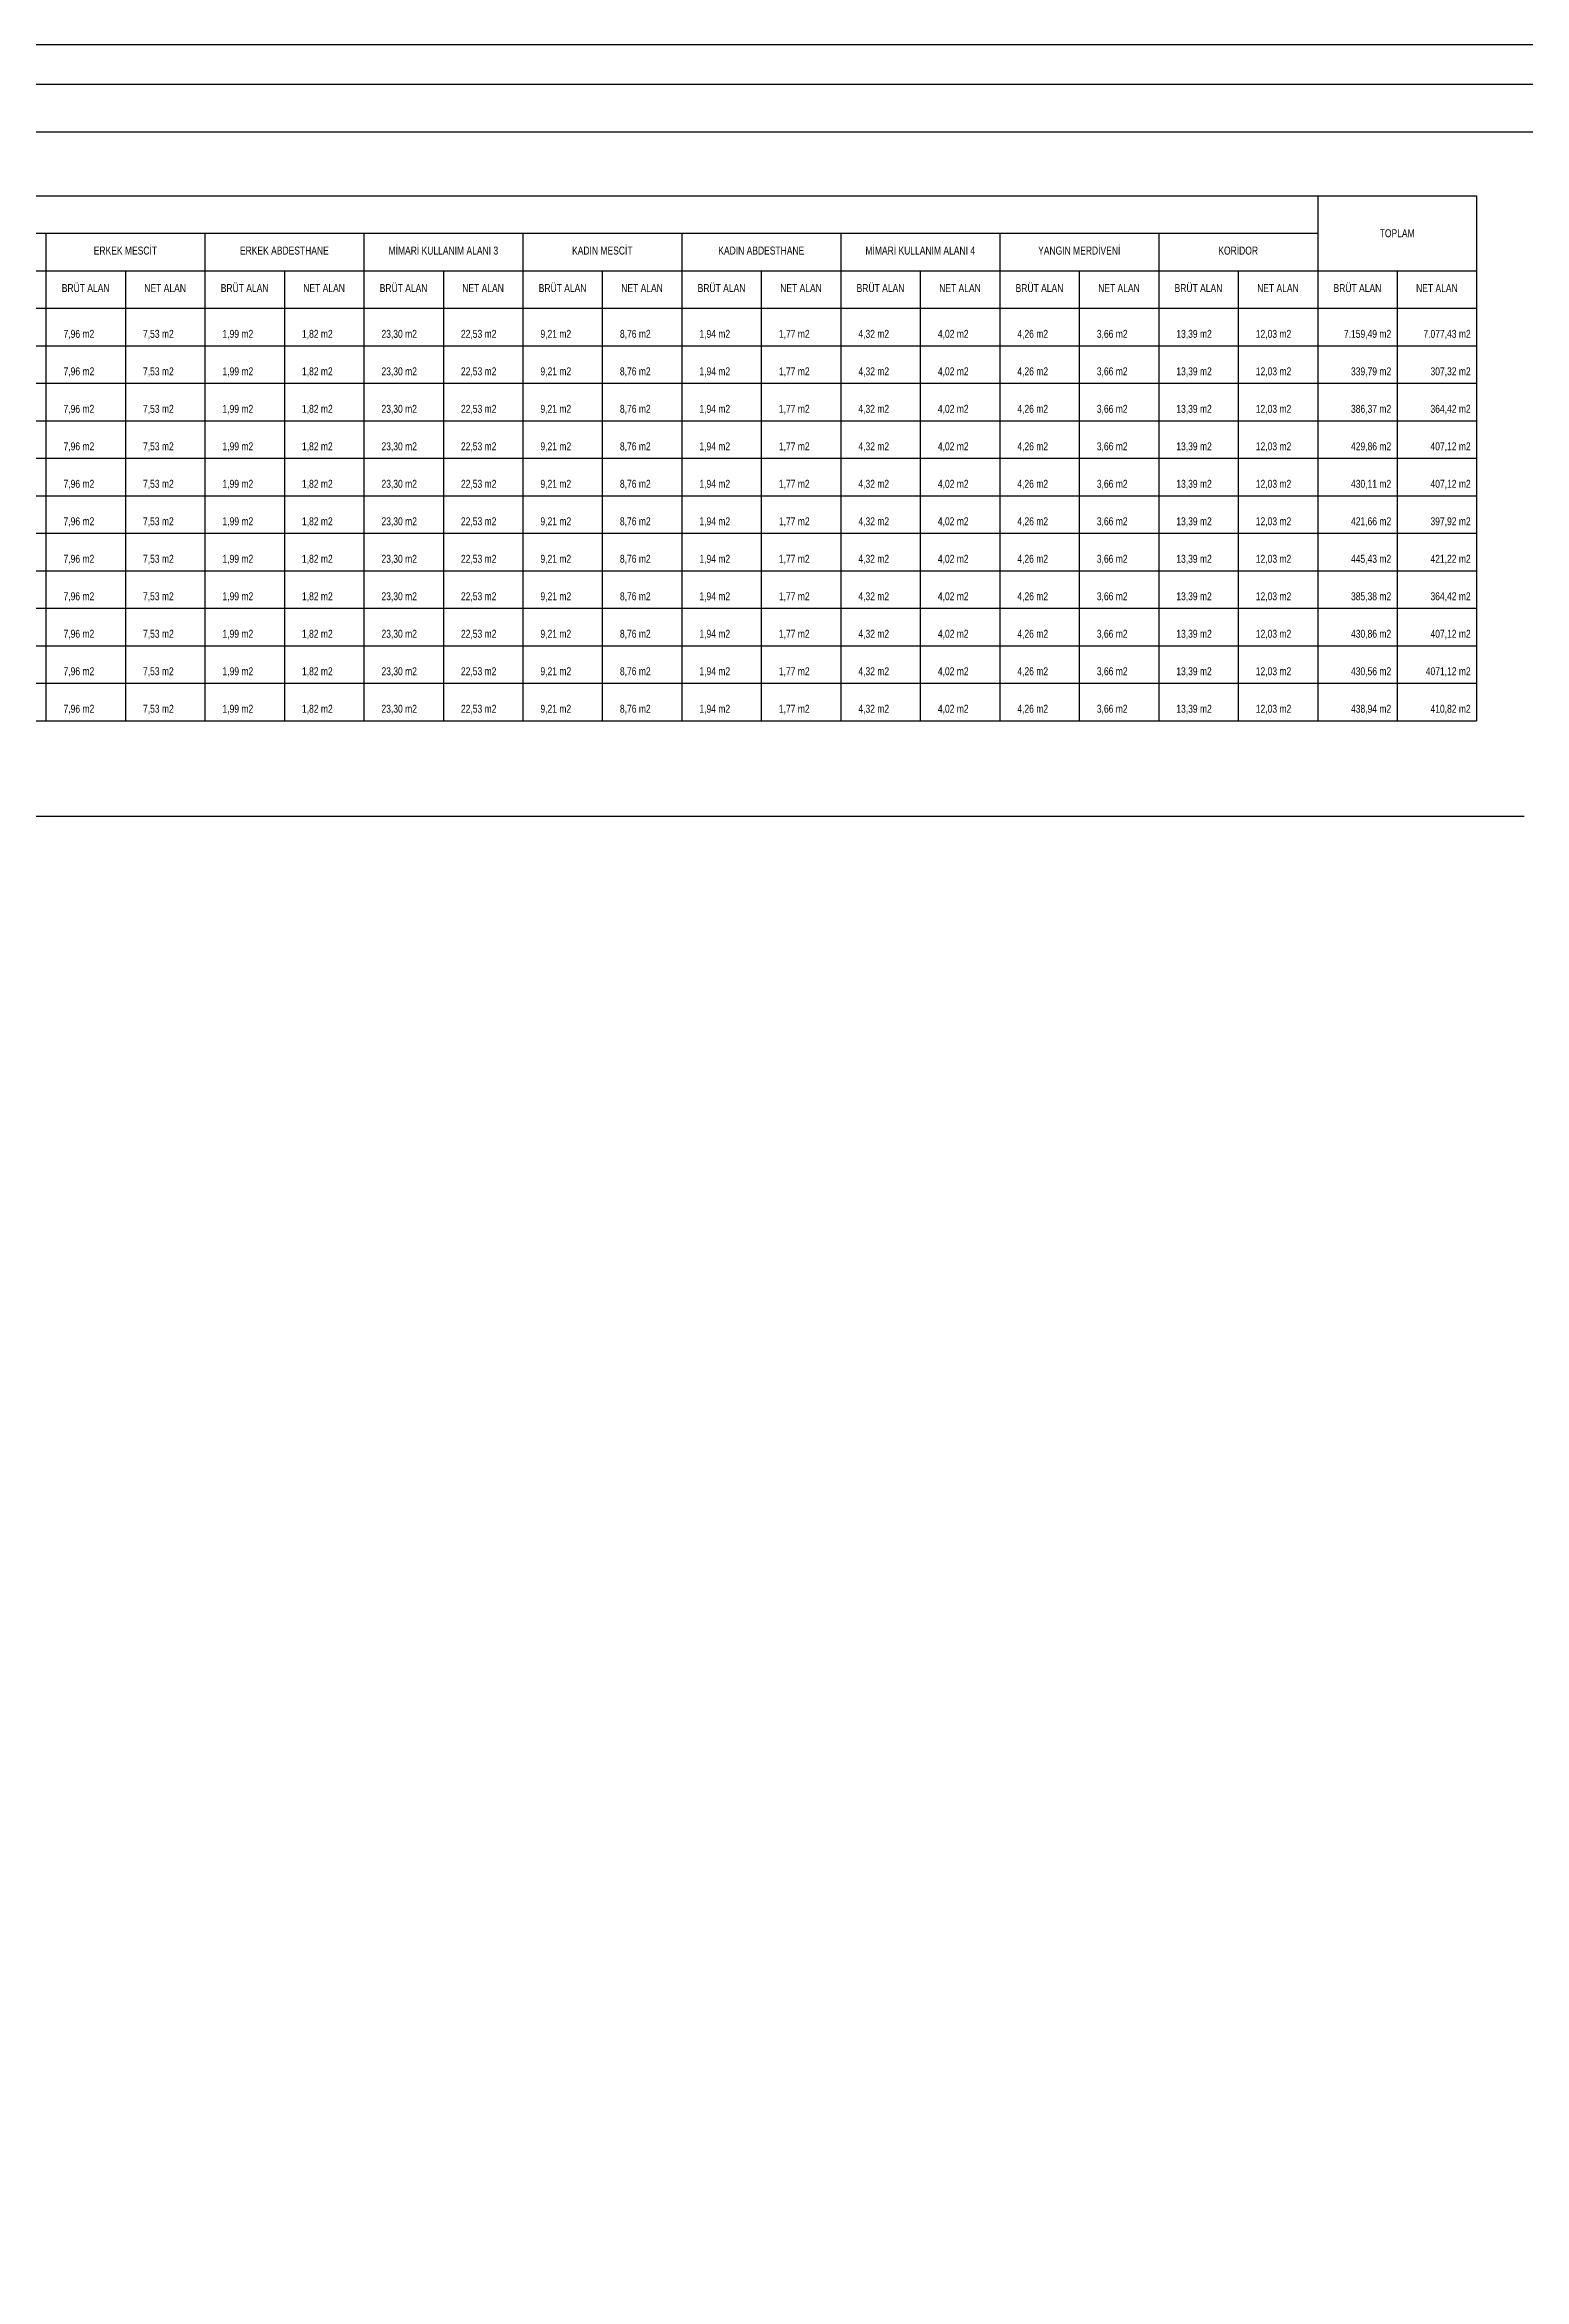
# Model space of a CAD drawing. Header units: centimetres. Extents: x 26569 to 160723, y -3143 to 14565.
# Drawn here: x 44358 to 48081, y 3937 to 9557 of the extents above; entities that cross this region are included whole.
import ezdxf
from ezdxf.enums import TextEntityAlignment as Align

# ---------------------------------------------------------------- set-up
doc = ezdxf.new("R2010")
doc.units = ezdxf.units.CM
doc.header["$LTSCALE"] = 100
doc.layers.add('A-ANNO-TEXT', color=50, linetype='Continuous')
doc.layers.add('A-ANNO-TTBL', color=157, linetype='Continuous')
doc.styles.add('Fields_100', font='act_simplex.shx', dxfattribs={"width": 0.8, "height": 20})

msp = doc.modelspace()

# ---------------------------------------------------------------- linework, layer by layer
at = {"layer": 'A-ANNO-TTBL'}
for p, q in [((153081.02, 9337.18), (28768.76, 9337.09)), ((28768.76, 7617.09), (48081.01, 7617.09))]:
    msp.add_line(p, q, dxfattribs=at)
for points in [[(157421.04, -3142.83), (157421.04, 9557.17), (26568.76, 9557.19), (26568.76, -3142.81)], [(157321.04, -3042.83), (157321.04, 9457.17), (26668.76, 9457.19), (26668.76, -3042.81)]]:
    msp.add_lwpolyline(points, close=True, dxfattribs=at)
for points in [[(37161.01, 9177.09), (47561.01, 9177.09), (47561.01, 7857.09)], [(37561.01, 9177.09), (47961.01, 9177.09), (47961.01, 7857.09)], [(47561.01, 9177.09), (47561.01, 7857.09)], [(47961.01, 9177.09), (47961.01, 7857.09)], [(37961.01, 9082.81), (47561.01, 9082.81)], [(44361.01, 9082.81), (44361.01, 7857.09)], [(44761.01, 9082.81), (44761.01, 7857.09)], [(45161.01, 9082.81), (45161.01, 7857.09)], [(45561.01, 9082.81), (45561.01, 7857.09)], [(45961.01, 9082.81), (45961.01, 7857.09)], [(46361.01, 9082.81), (46361.01, 7857.09)], [(46761.01, 9082.81), (46761.01, 7857.09)], [(47161.01, 9082.81), (47161.01, 7857.09)], [(37161.01, 8988.52), (47961.01, 8988.52)], [(44561.01, 8988.52), (44561.01, 7857.09)], [(44961.01, 8988.52), (44961.01, 7857.09)], [(45361.01, 8988.52), (45361.01, 7857.09)], [(45761.01, 8988.52), (45761.01, 7857.09)], [(46161.01, 8988.52), (46161.01, 7857.09)], [(46561.01, 8988.52), (46561.01, 7857.09)], [(46961.01, 8988.52), (46961.01, 7857.09)], [(47361.01, 8988.52), (47361.01, 7857.09)], [(47761.01, 8988.52), (47761.01, 7857.09)], [(37161.01, 8894.23), (47961.01, 8894.23)], [(37161.01, 8799.95), (47961.01, 8799.95)], [(37161.01, 8705.66), (47961.01, 8705.66)], [(37161.01, 8611.38), (47961.01, 8611.38)], [(37161.01, 8517.09), (47961.01, 8517.09)], [(37161.01, 8422.81), (47961.01, 8422.81)], [(37161.01, 8328.52), (47961.01, 8328.52)], [(37161.01, 8234.23), (47961.01, 8234.23)], [(37161.01, 8139.95), (47961.01, 8139.95)], [(37161.01, 8045.66), (47961.01, 8045.66)], [(37161.01, 7951.38), (47961.01, 7951.38)], [(37161.01, 7857.09), (47961.01, 7857.09)]]:
    msp.add_lwpolyline(points, dxfattribs=at)

# ---------------------------------------------------------------- texts
at = {"layer": 'A-ANNO-TEXT', "style": 'Fields_100', "width": 0.8}
for s, p in [('7,96 m2', (44405.35, 8819.95)), ('7,53 m2', (44605.35, 8819.95)), ('1,99 m2', (44805.35, 8819.95)), ('1,82 m2', (45005.35, 8819.95)), ('23,30 m2', (45205.35, 8819.95)), ('22,53 m2', (45405.35, 8819.95)), ('9,21 m2', (45605.35, 8819.95)), ('8,76 m2', (45805.35, 8819.95)), ('1,94 m2', (46005.35, 8819.95)), ('1,77 m2', (46205.35, 8819.95)), ('4,32 m2', (46405.35, 8819.95)), ('4,02 m2', (46605.35, 8819.95)), ('4,26 m2', (46805.35, 8819.95)), ('3,66 m2', (47005.35, 8819.95)), ('13,39 m2', (47205.35, 8819.95)), ('12,03 m2', (47405.35, 8819.95)), ('7,96 m2', (44405.35, 8725.66)), ('7,53 m2', (44605.35, 8725.66)), ('1,99 m2', (44805.35, 8725.66)), ('1,82 m2', (45005.35, 8725.66)), ('23,30 m2', (45205.35, 8725.66)), ('22,53 m2', (45405.35, 8725.66)), ('9,21 m2', (45605.35, 8725.66)), ('8,76 m2', (45805.35, 8725.66)), ('1,94 m2', (46005.35, 8725.66)), ('1,77 m2', (46205.35, 8725.66)), ('4,32 m2', (46405.35, 8725.66)), ('4,02 m2', (46605.35, 8725.66)), ('4,26 m2', (46805.35, 8725.66)), ('3,66 m2', (47005.35, 8725.66)), ('13,39 m2', (47205.35, 8725.66)), ('12,03 m2', (47405.35, 8725.66)), ('7,96 m2', (44405.35, 8631.38)), ('7,53 m2', (44605.35, 8631.38)), ('1,99 m2', (44805.35, 8631.38)), ('1,82 m2', (45005.35, 8631.38)), ('23,30 m2', (45205.35, 8631.38)), ('22,53 m2', (45405.35, 8631.38)), ('9,21 m2', (45605.35, 8631.38)), ('8,76 m2', (45805.35, 8631.38)), ('1,94 m2', (46005.35, 8631.38)), ('1,77 m2', (46205.35, 8631.38)), ('4,32 m2', (46405.35, 8631.38)), ('4,02 m2', (46605.35, 8631.38)), ('4,26 m2', (46805.35, 8631.38)), ('3,66 m2', (47005.35, 8631.38)), ('13,39 m2', (47205.35, 8631.38)), ('12,03 m2', (47405.35, 8631.38)), ('7,96 m2', (44405.35, 8537.09)), ('7,53 m2', (44605.35, 8537.09)), ('1,99 m2', (44805.35, 8537.09)), ('1,82 m2', (45005.35, 8537.09)), ('23,30 m2', (45205.35, 8537.09)), ('22,53 m2', (45405.35, 8537.09)), ('9,21 m2', (45605.35, 8537.09)), ('8,76 m2', (45805.35, 8537.09)), ('1,94 m2', (46005.35, 8537.09)), ('1,77 m2', (46205.35, 8537.09)), ('4,32 m2', (46405.35, 8537.09)), ('4,02 m2', (46605.35, 8537.09)), ('4,26 m2', (46805.35, 8537.09)), ('3,66 m2', (47005.35, 8537.09)), ('13,39 m2', (47205.35, 8537.09)), ('12,03 m2', (47405.35, 8537.09)), ('7,96 m2', (44405.35, 8442.81)), ('7,53 m2', (44605.35, 8442.81)), ('1,99 m2', (44805.35, 8442.81)), ('1,82 m2', (45005.35, 8442.81)), ('23,30 m2', (45205.35, 8442.81)), ('22,53 m2', (45405.35, 8442.81)), ('9,21 m2', (45605.35, 8442.81)), ('8,76 m2', (45805.35, 8442.81)), ('1,94 m2', (46005.35, 8442.81)), ('1,77 m2', (46205.35, 8442.81)), ('4,32 m2', (46405.35, 8442.81)), ('4,02 m2', (46605.35, 8442.81)), ('4,26 m2', (46805.35, 8442.81)), ('3,66 m2', (47005.35, 8442.81)), ('13,39 m2', (47205.35, 8442.81)), ('12,03 m2', (47405.35, 8442.81)), ('7,96 m2', (44405.35, 8348.52)), ('7,53 m2', (44605.35, 8348.52)), ('1,99 m2', (44805.35, 8348.52)), ('1,82 m2', (45005.35, 8348.52)), ('23,30 m2', (45205.35, 8348.52)), ('22,53 m2', (45405.35, 8348.52)), ('9,21 m2', (45605.35, 8348.52)), ('8,76 m2', (45805.35, 8348.52)), ('1,94 m2', (46005.35, 8348.52)), ('1,77 m2', (46205.35, 8348.52)), ('4,32 m2', (46405.35, 8348.52)), ('4,02 m2', (46605.35, 8348.52)), ('4,26 m2', (46805.35, 8348.52)), ('3,66 m2', (47005.35, 8348.52)), ('13,39 m2', (47205.35, 8348.52)), ('12,03 m2', (47405.35, 8348.52)), ('7,96 m2', (44405.35, 8254.23)), ('7,53 m2', (44605.35, 8254.23)), ('1,99 m2', (44805.35, 8254.23)), ('1,82 m2', (45005.35, 8254.23)), ('23,30 m2', (45205.35, 8254.23)), ('22,53 m2', (45405.35, 8254.23)), ('9,21 m2', (45605.35, 8254.23)), ('8,76 m2', (45805.35, 8254.23)), ('1,94 m2', (46005.35, 8254.23)), ('1,77 m2', (46205.35, 8254.23)), ('4,32 m2', (46405.35, 8254.23)), ('4,02 m2', (46605.35, 8254.23)), ('4,26 m2', (46805.35, 8254.23)), ('3,66 m2', (47005.35, 8254.23)), ('13,39 m2', (47205.35, 8254.23)), ('12,03 m2', (47405.35, 8254.23)), ('7,96 m2', (44405.35, 8159.95)), ('7,53 m2', (44605.35, 8159.95)), ('1,99 m2', (44805.35, 8159.95)), ('1,82 m2', (45005.35, 8159.95)), ('23,30 m2', (45205.35, 8159.95)), ('22,53 m2', (45405.35, 8159.95)), ('9,21 m2', (45605.35, 8159.95)), ('8,76 m2', (45805.35, 8159.95)), ('1,94 m2', (46005.35, 8159.95)), ('1,77 m2', (46205.35, 8159.95)), ('4,32 m2', (46405.35, 8159.95)), ('4,02 m2', (46605.35, 8159.95)), ('4,26 m2', (46805.35, 8159.95)), ('3,66 m2', (47005.35, 8159.95)), ('13,39 m2', (47205.35, 8159.95)), ('12,03 m2', (47405.35, 8159.95)), ('7,96 m2', (44405.35, 8065.66)), ('7,53 m2', (44605.35, 8065.66)), ('1,99 m2', (44805.35, 8065.66)), ('1,82 m2', (45005.35, 8065.66)), ('23,30 m2', (45205.35, 8065.66)), ('22,53 m2', (45405.35, 8065.66)), ('9,21 m2', (45605.35, 8065.66)), ('8,76 m2', (45805.35, 8065.66)), ('1,94 m2', (46005.35, 8065.66)), ('1,77 m2', (46205.35, 8065.66)), ('4,32 m2', (46405.35, 8065.66)), ('4,02 m2', (46605.35, 8065.66)), ('4,26 m2', (46805.35, 8065.66)), ('3,66 m2', (47005.35, 8065.66)), ('13,39 m2', (47205.35, 8065.66)), ('12,03 m2', (47405.35, 8065.66)), ('7,96 m2', (44405.35, 7971.38)), ('7,53 m2', (44605.35, 7971.38)), ('1,99 m2', (44805.35, 7971.38)), ('1,82 m2', (45005.35, 7971.38)), ('23,30 m2', (45205.35, 7971.38)), ('22,53 m2', (45405.35, 7971.38)), ('9,21 m2', (45605.35, 7971.38)), ('8,76 m2', (45805.35, 7971.38)), ('1,94 m2', (46005.35, 7971.38)), ('1,77 m2', (46205.35, 7971.38)), ('4,32 m2', (46405.35, 7971.38)), ('4,02 m2', (46605.35, 7971.38)), ('4,26 m2', (46805.35, 7971.38)), ('3,66 m2', (47005.35, 7971.38)), ('13,39 m2', (47205.35, 7971.38)), ('12,03 m2', (47405.35, 7971.38)), ('7,96 m2', (44405.35, 7877.09)), ('7,53 m2', (44605.35, 7877.09)), ('1,99 m2', (44805.35, 7877.09)), ('1,82 m2', (45005.35, 7877.09)), ('23,30 m2', (45205.35, 7877.09)), ('22,53 m2', (45405.35, 7877.09)), ('9,21 m2', (45605.35, 7877.09)), ('8,76 m2', (45805.35, 7877.09)), ('1,94 m2', (46005.35, 7877.09)), ('1,77 m2', (46205.35, 7877.09)), ('4,32 m2', (46405.35, 7877.09)), ('4,02 m2', (46605.35, 7877.09)), ('4,26 m2', (46805.35, 7877.09)), ('3,66 m2', (47005.35, 7877.09)), ('13,39 m2', (47205.35, 7877.09)), ('12,03 m2', (47405.35, 7877.09))]:
    msp.add_text(s, height=20, dxfattribs=at).set_placement(p)
for s, p in [('7.159,49 m2', (47746.01, 8819.95)), ('7.077,43 m2', (47946.01, 8819.95)), ('339,79 m2', (47746.01, 8725.66)), ('307,32 m2', (47946.01, 8725.66)), ('386,37 m2', (47746.01, 8631.38)), ('364,42 m2', (47946.01, 8631.38)), ('429,86 m2', (47746.01, 8537.09)), ('407,12 m2', (47946.01, 8537.09)), ('430,11 m2', (47746.01, 8442.81)), ('407,12 m2', (47946.01, 8442.81)), ('421,66 m2', (47746.01, 8348.52)), ('397,92 m2', (47946.01, 8348.52)), ('445,43 m2', (47746.01, 8254.23)), ('421,22 m2', (47946.01, 8254.23)), ('385,38 m2', (47746.01, 8159.95)), ('364,42 m2', (47946.01, 8159.95)), ('430,86 m2', (47746.01, 8065.66)), ('407,12 m2', (47946.01, 8065.66)), ('430,56 m2', (47746.01, 7971.38)), ('4071,12 m2', (47946.01, 7971.38)), ('438,94 m2', (47746.01, 7877.09)), ('410,82 m2', (47946.01, 7877.09))]:
    msp.add_text(s, height=20, dxfattribs=at).set_placement(p, align=Align.RIGHT)
at = {"layer": 'A-ANNO-TEXT', "char_height": 20, "attachment_point": 5, "style": 'Fields_100'}
for s, width, insert in [('ERKEK MESCİT', 442.8159, (44561.01, 9039.29)), ('ERKEK ABDESTHANE', 348.1616, (44961.01, 9039.29)), ('MİMARİ KULLANIM ALANI 3', 370.9823, (45361.01, 9039.29)), ('KADIN MESCİT', 316.6396, (45761.01, 9039.29)), ('KADIN ABDESTHANE', 338.4, (46161.01, 9039.29)), ('MİMARİ KULLANIM ALANI 4', 370.9823, (46561.01, 9039.29)), ('YANGIN MERDİVENİ', 313.035, (46961.01, 9039.29)), ('KORİDOR', 313.035, (47361.01, 9039.29)), ('TOPLAM', 313.035, (47761.01, 9082.81)), ('BRÜT ALAN', 176.5305, (44461.01, 8945)), ('NET ALAN', 176.5305, (44661.01, 8945)), ('BRÜT ALAN', 176.5305, (44861.01, 8945)), ('NET ALAN', 176.5305, (45061.01, 8945)), ('BRÜT ALAN', 176.5305, (45261.01, 8945)), ('NET ALAN', 176.5305, (45461.01, 8945)), ('BRÜT ALAN', 176.5305, (45661.01, 8945)), ('NET ALAN', 176.5305, (45861.01, 8945)), ('BRÜT ALAN', 176.5305, (46061.01, 8945)), ('NET ALAN', 176.5305, (46261.01, 8945)), ('BRÜT ALAN', 176.5305, (46461.01, 8945)), ('NET ALAN', 176.5305, (46661.01, 8945)), ('BRÜT ALAN', 176.5305, (46861.01, 8945)), ('NET ALAN', 176.5305, (47061.01, 8945)), ('BRÜT ALAN', 176.5305, (47261.01, 8945)), ('NET ALAN', 176.5305, (47461.01, 8945)), ('BRÜT ALAN', 176.5305, (47661.01, 8945)), ('NET ALAN', 176.5305, (47861.01, 8945))]:
    msp.add_mtext_dynamic_manual_height_columns(s, width=width, gutter_width=100, heights=[0], dxfattribs=dict(at, insert=insert))

doc.saveas('drawing.dxf')
